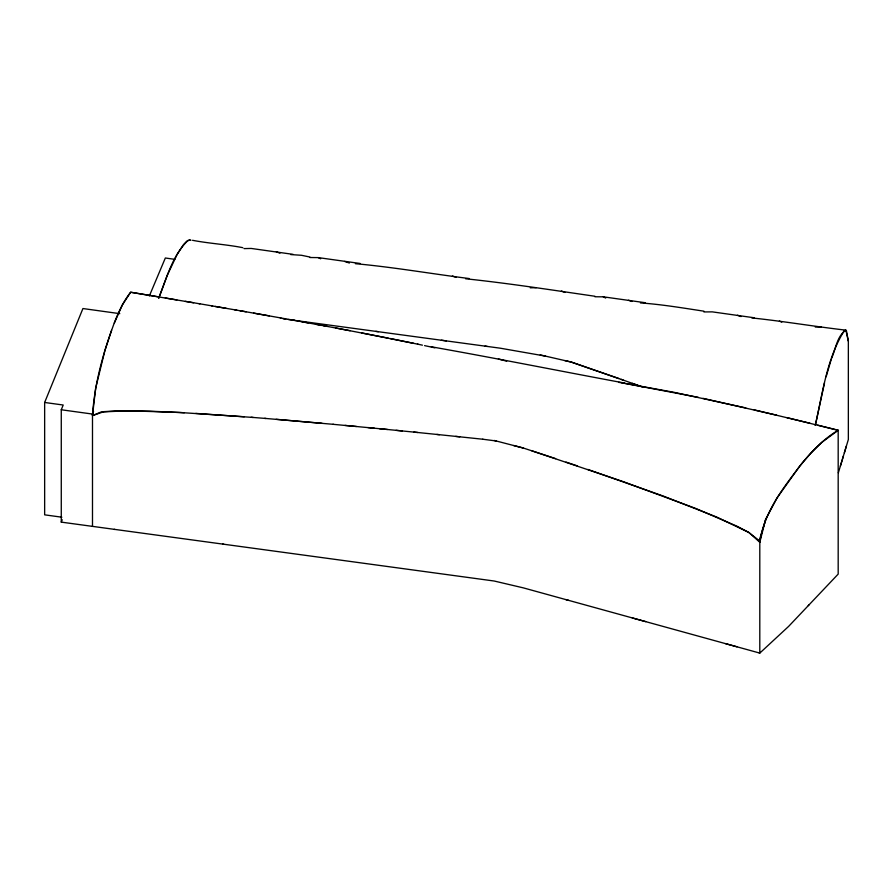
<?xml version="1.0" encoding="UTF-8"?>
<svg xmlns="http://www.w3.org/2000/svg" width="893" height="893" viewBox="0 0 893 893"><rect width="100%" height="100%" fill="white"/><g stroke="black" fill="none" stroke-linecap="round" stroke-linejoin="round"><path stroke-width="1.34" d="M815.331 425.191L824.507 382.93M815.287 425.369C822.598 393.445 826.684 358.662 844.354 330.555L846.352 330.432L848.35 341.204L848.35 439.512L842.356 459.471M759.251 652.95L759.798 653.096L759.798 542.297L765.558 519.547L777.089 497.836L799.626 466.202L810.643 453.343L821.66 442.481L838.181 430.292L838.181 574.099L788.619 626.395L759.798 653.096L523.387 587.884L494.186 581.019L61.271 522.126L61.271 409.764L63.202 405.02L44.65 402.475L44.65 514.837L61.874 517.203M587.862 469.439L663.086 495.983L716.811 517.092L749.048 532.574L759.798 542.297C764.196 511.075 784.534 486.272 802.997 462.049C813.244 449.994 824.418 438.318 838.181 430.292L786.833 417.611M826.137 376.734L831.07 359.879M104.76 351.072L95.651 388.198L92.492 415.613L103.968 411.64L115.454 410.936L149.879 411.171L184.315 412.733M840.358 466.124L843.416 455.955M844.354 452.818L846.352 446.165M838.36 472.777L842.121 460.263M759.798 542.297L759.251 540.611L766.049 518.409M105.117 349.866C111.781 330.042 117.586 308.978 130.635 292.234L199.954 303.832M831.55 358.406C835.736 349.13 836.942 336.002 845.883 330.176L848.35 341.204M111.569 330.365C101.802 357.87 94.323 386.39 92.492 415.613L101.11 411.986L128.391 410.769L179.225 412.454L244.269 416.763M61.271 522.126L62.242 519.759M44.65 402.475L82.926 308.543L119.785 313.655M114.293 323.132L122.464 304.725L130.635 292.234L157.949 296.755M92.492 526.423L92.492 414.062L93.542 411.494M149.332 296.007L165.339 257.999L174.816 259.35M808.265 605.655L808.868 605.019M190.008 239.904L186.749 241.222L183.5 244.582L176.993 254.684L167.225 275.424L158.686 298.284C166.634 278.393 172.237 255.476 188.166 240.317L190.968 240.217M290.705 254.572L301.51 255.286L309.916 257.039M751.817 317.93C783.094 321.179 814.293 326.492 845.649 330.131M465.566 278.761C508.731 283.315 551.919 290.024 594.961 296.264M640.426 302.928C661.635 304.39 682.844 307.985 703.952 311.188M355.381 263.692C393.322 267.13 431.252 273.783 469.171 278.538M815.287 327.061L821.292 326.905M530.241 287.814L536.246 287.669M243.99 248.6L251.201 248.444L293.105 254.36M703.896 311.936L712.301 311.869L754.217 317.774M594.917 296.755L603.322 296.833L645.226 302.716M309.86 257.519L318.265 257.608L360.18 263.48M195.79 413.403L253.177 417.455M251.112 417.288L265.958 418.471M264.652 418.359L333.513 424.342M276.127 419.308L322.038 423.304M332.933 424.298L374.368 428.205M344.988 425.403L356.463 426.486M367.949 427.58L387.484 429.477M379.413 428.696L402.375 430.951M396.046 430.326L417.734 432.491M413.85 432.1L439.412 434.701M455.676 436.387L482.946 439.244M431.397 346.797C495.738 358.193 559.755 370.997 624.062 382.974M436.811 434.433L459.761 436.811M482.711 439.222L496.285 440.986M441.343 340.222L446.411 340.903M485.022 346.127L487.232 346.428M114.17 529.37L114.75 529.437M283.114 318.823L285.805 319.192M288.249 319.527L500.303 348.203L545.5 356.117M222.591 544.105L223.842 544.272M375.83 331.359L378.364 331.716M61.271 409.764L92.492 414.062M618.682 382.349L621.249 382.729M621.439 382.762L698.326 397.34M622.533 382.918L673.88 392.273L745.767 407.9M165.294 297.983L176.847 299.925M185.275 301.343L193.58 302.749M198.927 303.653L212.59 305.986M211.507 305.808L236.835 310.172M215.202 306.444L226.242 308.342M234.613 309.793L246.167 311.802M239.904 310.708L269.262 315.876M253.556 313.097L294.534 320.397M280.089 317.796L280.882 317.941M292.368 320.007L321.848 325.398M301.722 321.703L308.197 322.886M315.475 324.226L327.028 326.358M323.344 325.677L350.123 330.7M335.511 327.943L388.232 338.123M361.676 332.922L418.158 344.251M242.84 247.685C226.197 244.414 209.152 243.51 192.531 240.306M390.141 338.514L413.66 343.314M417.455 344.106L422.422 345.167M424.577 345.624L431.118 347.02M702.992 398.345L776.564 415.145M431.486 347.098L434.846 347.835M540.198 354.901L571.196 362.045L618.972 378.576M564.822 360.571L571.196 362.045L623.191 380.083M754.127 409.842L809.94 423.249M817.642 425.157L838.181 430.292M494.186 440.45L523.387 448.052L555.625 458.634M513.654 445.507L523.387 448.052M498.383 358.986L506.666 361.185M645.784 621.651L632.266 617.923M725.596 643.663L736.993 646.811M565.983 599.638L568.785 600.409M531.781 450.786L622.99 481.561L695.759 508.463L736.993 526.211L748.39 532.195L759.251 540.611M565.983 462.083L577.38 465.9M344.62 261.426L349.386 263.033M628.471 300.249L632.054 301.466M621.115 379.335L642.692 387.093M632.244 383.32L639.667 385.999M452.416 276.015L455.988 277.332M737.462 315.24L741.045 316.569M276.35 251.793L279.933 253.199M561.396 291.018L564.979 292.435M779.377 321.045L781.755 322.161M318.265 257.608L320.654 258.803M603.322 296.833L605.7 298.05"/></g></svg>
